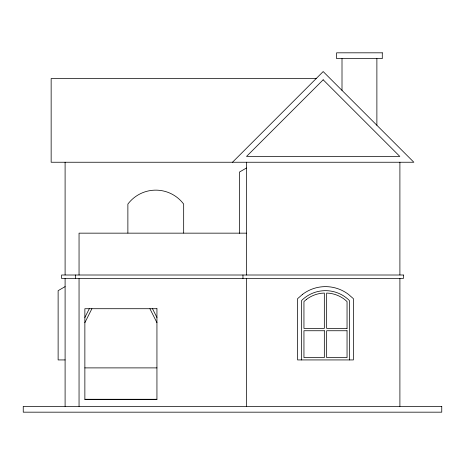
<?xml version="1.0" encoding="UTF-8"?>
<svg xmlns="http://www.w3.org/2000/svg" width="465" height="465" viewBox="0 0 465 465"><rect width="100%" height="100%" fill="white"/><g stroke="black" fill="none" stroke-linecap="round" stroke-linejoin="round"><path stroke-width="0.7" d="M84.863 317.508L89.297 308.714M84.863 322.663L91.901 308.714M232.5 162.244L323.175 71.564L413.85 162.244L51.15 162.244L51.15 78.539L316.2 78.539M246.45 168.022L239.475 172.056L239.475 233.349M65.1 286.632L58.125 290.666L58.125 359.933L65.1 359.933M246.45 233.157L79.05 233.157L79.05 275.007M84.863 367.891L156.938 367.891M84.863 399.278L156.938 399.278M152.503 308.714L156.938 317.508M149.899 308.714L156.938 322.663M399.9 162.244L399.9 274.862M399.9 278.489L399.9 406.364M376.882 58.631L376.882 125.271M349.372 359.933L349.372 300.5A33.887 33.887 0 0 0 301.622 300.5L301.622 359.933M342.007 58.631L342.007 90.396M246.45 162.244L246.45 275.007M246.45 278.489L246.45 406.364M242.963 275.007L242.963 278.494M183.675 233.035L183.675 204.094A34.875 34.875 0 0 0 127.875 204.089L127.875 233.035M79.05 278.634L79.05 406.364M75.562 275.007L75.562 278.494M65.1 162.244L65.1 274.862M65.1 278.489L65.1 406.364M323.175 79.788L246.531 156.432L399.819 156.432L323.175 79.788M302.506 294.392L297.594 298.67L297.594 359.933L353.394 359.933L353.394 298.67L348.488 294.392A37.927 37.927 0 0 0 302.506 294.392M306.365 299.454L303.947 301.558L303.947 328.418L324.332 328.418L324.332 293.072L321.396 293.264A31.556 31.556 0 0 0 306.365 299.454M382.282 52.818L336.602 52.818L336.602 58.631L382.282 58.631L382.282 52.818M403.388 275.007L61.613 275.007L61.613 278.494L403.388 278.494L403.388 275.007M156.938 308.714L84.863 308.714L84.863 399.389L156.938 399.389L156.938 308.714M347.047 328.418L326.657 328.418L326.657 293.072L329.598 293.264A31.556 31.556 0 0 1 344.629 299.454L347.047 301.558L347.047 328.418M324.332 330.743L303.947 330.743L303.947 357.608L324.332 357.608L324.332 330.743M347.047 330.743L326.657 330.743L326.657 357.608L347.047 357.608L347.047 330.743M441.75 406.364L23.25 406.364L23.25 412.176L441.75 412.176L441.75 406.364"/></g></svg>
